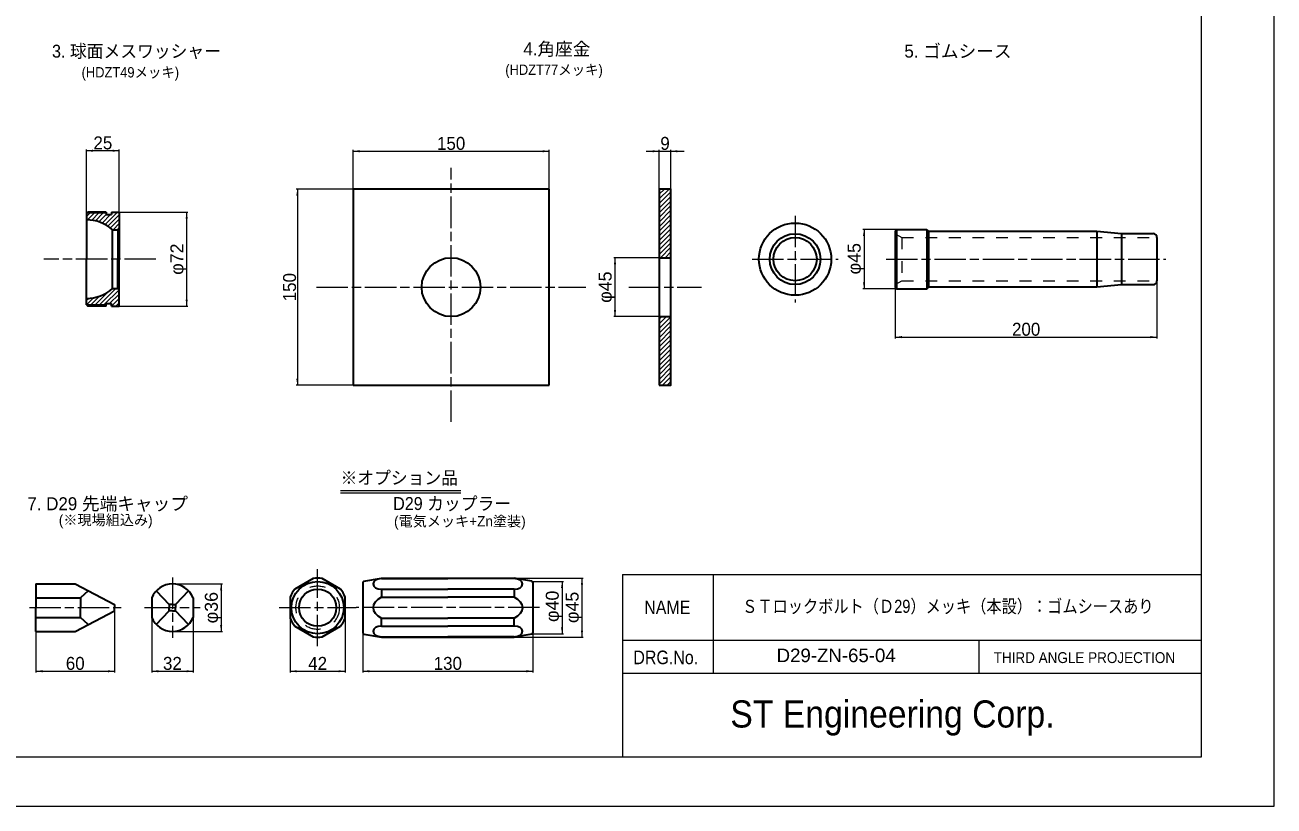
# Model space of a CAD drawing. Units: millimetres at full size, sheet at 1:2. Extents: x 2174 to 3856, y 1028 to 2216.
# Drawn here: x 2901 to 3856, y 1028 to 1625 of the extents above; entities that cross this region are included whole.
import ezdxf
from ezdxf.enums import TextEntityAlignment as Align

# ---------------------------------------------------------------- set-up
doc = ezdxf.new("R2010")
doc.units = ezdxf.units.MM
doc.header["$LTSCALE"] = 2
for name, pattern in [('CHAIN', [18.5, 12, -1.5, 3.5, -1.5]), ('DASHED_SPACED', [12, 6, -6]), ('USER1', [9, 4.5, -4.5])]:
    doc.linetypes.add(name, pattern=pattern)
for name, color, linetype, lineweight in [('1外形線', 7, 'Continuous', 35), ('2細い実線', 3, 'Continuous', 20), ('3隠れ線', 2, 'USER1', 13), ('4中心線', 1, 'CHAIN', 15), ('6寸法線', 4, 'Continuous', 13), ('7 枠・タイトル', 7, 'Continuous', 13), ('Defpoints_2', 7, 'Continuous', 13)]:
    doc.layers.add(name, color=color, linetype=linetype, lineweight=lineweight)
doc.styles.add('ＭＳ Ｐゴシック', font='')
doc.styles.get('ＭＳ Ｐゴシック').set_extended_font_data('MS PGothic')
pattern_1 = [(45, (2808.086, 514.619), (-1.76777, 1.76777), [])]
pattern_2 = [(45, (2222.629, 1207.514), (-1.6838, 1.6838), [])]

# ---------------------------------------------------------------- blocks, each defined once
blk = doc.blocks.new('filled_arrow')
at = {"color": 0, "linetype": 'Continuous', "lineweight": -2}
blk.add_solid([(7.5, 1.25), (0, 0), (7.5, -1.25)], dxfattribs=at)

msp = doc.modelspace()

# ---------------------------------------------------------------- hatches: boundary and pattern name
at = {"layer": '2細い実線'}
h = msp.add_hatch(dxfattribs=at)
h.set_pattern_fill('USER', color=256, style=0, pattern_type=2)
h.set_pattern_definition(pattern_1)
h.paths.add_polyline_path([(3394.884, 1499.52), (3385.884, 1499.52), (3385.884, 1447.02), (3394.884, 1447.02)])
h = msp.add_hatch(dxfattribs=at)
h.set_pattern_fill('USER', color=256, style=0, pattern_type=2)
h.set_pattern_definition(pattern_2)
h.paths.add_polyline_path([(2968.025, 1468.43), (2972.181, 1468.43), (2973.181, 1469.43), (2973.181, 1481.93), (2967.181, 1481.93), (2967.181, 1479.93), (2963.181, 1479.93), (2963.181, 1480.93), (2948.181, 1480.93), (2948.181, 1475.93, -0.18268)])
h = msp.add_hatch(dxfattribs=at)
h.set_pattern_fill('USER', color=256, style=0, pattern_type=2)
h.set_pattern_definition(pattern_2)
h.paths.add_polyline_path([(2948.181, 1415.93), (2948.181, 1410.93), (2963.181, 1410.93), (2963.181, 1411.93), (2967.181, 1411.93), (2967.181, 1409.93), (2973.181, 1409.93), (2973.181, 1422.43), (2972.181, 1423.43), (2968.025, 1423.43, -0.18268)])
h = msp.add_hatch(dxfattribs=at)
h.set_pattern_fill('USER', color=256, style=0, pattern_type=2)
h.set_pattern_definition(pattern_1)
h.paths.add_polyline_path([(3394.884, 1402.02), (3385.884, 1402.02), (3385.884, 1349.52), (3394.884, 1349.52)])

# ---------------------------------------------------------------- linework, layer by layer
at = {"layer": '1外形線'}
for p, q in [((3151.878, 1499.52), (3151.878, 1349.52)), ((3301.878, 1499.52), (3151.878, 1499.52)), ((3301.878, 1349.52), (3301.878, 1499.52)), ((2948.181, 1480.93), (2949.181, 1481.93)), ((2948.181, 1480.93), (2948.181, 1445.93)), ((2963.181, 1481.93), (2949.181, 1481.93)), ((2963.181, 1481.93), (2963.181, 1479.93)), ((2963.181, 1479.93), (2967.181, 1479.93)), ((2967.181, 1481.93), (2973.181, 1481.93)), ((2967.181, 1481.93), (2967.181, 1479.93)), ((2973.181, 1481.93), (2973.181, 1445.93)), ((2968.025, 1423.43), (2968.025, 1468.43)), ((2968.025, 1468.43), (2972.181, 1468.43)), ((2973.181, 1469.43), (2972.181, 1468.43)), ((2972.181, 1468.43), (2972.181, 1445.93)), ((3567.389, 1468.53), (3566.389, 1467.53)), ((3566.389, 1467.53), (3566.389, 1424.33)), ((3567.389, 1468.53), (3567.389, 1423.33)), ((3567.389, 1468.53), (3590.389, 1468.53)), ((3590.389, 1468.53), (3590.389, 1423.33)), ((3590.389, 1468.53), (3591.739, 1467.18)), ((3591.739, 1467.18), (3720.389, 1467.18)), ((3591.739, 1467.18), (3591.739, 1424.68)), ((3720.389, 1467.18), (3720.389, 1424.68)), ((3720.389, 1467.18), (3739.389, 1465.425)), ((3739.389, 1465.43), (3763.389, 1465.43)), ((3739.389, 1465.43), (3739.389, 1426.43)), ((3766.389, 1462.43), (3766.389, 1429.43)), ((2948.181, 1410.93), (2948.181, 1445.93)), ((2972.181, 1423.43), (2972.181, 1445.93)), ((2973.181, 1409.93), (2973.181, 1445.93)), ((3385.884, 1447.02), (3394.884, 1447.02)), ((2968.025, 1423.43), (2972.181, 1423.43)), ((2973.181, 1422.43), (2972.181, 1423.43)), ((3566.389, 1424.33), (3567.389, 1423.33)), ((3567.389, 1423.33), (3590.389, 1423.33)), ((3590.389, 1423.33), (3591.739, 1424.68)), ((3591.739, 1424.68), (3720.389, 1424.68)), ((3720.389, 1424.68), (3739.389, 1426.436)), ((3739.389, 1426.43), (3763.389, 1426.43)), ((2948.181, 1410.93), (2949.181, 1409.93)), ((2963.181, 1409.93), (2949.181, 1409.93)), ((2963.181, 1409.93), (2963.181, 1411.93)), ((2963.181, 1411.93), (2967.181, 1411.93)), ((2967.181, 1409.93), (2967.181, 1411.93)), ((2967.181, 1409.93), (2973.181, 1409.93)), ((3385.884, 1402.02), (3394.884, 1402.02)), ((3151.878, 1349.52), (3301.878, 1349.52)), ((2909.567, 1197.782), (2939.567, 1197.782)), ((2909.567, 1197.782), (2909.567, 1179.632)), ((2939.567, 1197.782), (2969.567, 1182.132)), ((3121.334, 1201.858), (3107.343, 1193.78)), ((3142.334, 1193.78), (3128.343, 1201.858)), ((3159.354, 1198.793), (3159.354, 1160.471)), ((3160.18, 1199.778), (3173.532, 1202.132)), ((3173.532, 1202.132), (3275.176, 1202.132)), ((3173.532, 1201.858), (3224.354, 1201.858)), ((3173.532, 1193.78), (3224.354, 1193.78)), ((3173.532, 1193.78), (3173.532, 1187.71)), ((3275.176, 1201.858), (3224.354, 1201.858)), ((3275.176, 1193.78), (3224.354, 1193.78)), ((3288.527, 1199.778), (3275.176, 1202.132)), ((3275.176, 1193.78), (3275.176, 1187.71)), ((3289.354, 1198.793), (3289.354, 1160.471)), ((2909.567, 1187.132), (2943.567, 1187.132)), ((2949.567, 1192.566), (2943.567, 1187.132)), ((2943.567, 1187.132), (2943.567, 1179.632)), ((2998.022, 1187.132), (2998.022, 1172.146)), ((3001.523, 1192.566), (3011.322, 1182.132)), ((3026.121, 1192.566), (3016.322, 1182.132)), ((3029.622, 1187.132), (3029.622, 1172.146)), ((3103.838, 1187.71), (3103.838, 1171.554)), ((3145.838, 1171.554), (3145.838, 1187.71)), ((3173.532, 1187.71), (3224.354, 1187.71)), ((3275.176, 1187.71), (3224.354, 1187.71)), ((2909.567, 1161.482), (2909.567, 1179.632)), ((2939.567, 1161.482), (2969.567, 1177.132)), ((2943.567, 1172.132), (2943.567, 1179.632)), ((2969.567, 1182.132), (2969.567, 1179.632)), ((2969.567, 1177.132), (2969.567, 1179.632)), ((3001.523, 1166.699), (3011.322, 1177.132)), ((3013.822, 1182.132), (3011.322, 1182.132)), ((3011.322, 1182.132), (3011.322, 1179.632)), ((3011.322, 1177.132), (3011.322, 1179.632)), ((3013.822, 1177.132), (3011.322, 1177.132)), ((3013.822, 1182.132), (3016.322, 1182.132)), ((3013.822, 1177.132), (3016.322, 1177.132)), ((3016.322, 1182.132), (3016.322, 1179.632)), ((3016.322, 1177.132), (3016.322, 1179.632)), ((3026.121, 1166.699), (3016.322, 1177.132)), ((2909.567, 1172.132), (2943.567, 1172.132)), ((2949.567, 1166.699), (2943.567, 1172.132)), ((3107.343, 1165.485), (3121.334, 1157.407)), ((3128.343, 1157.407), (3142.334, 1165.485)), ((3173.532, 1171.554), (3224.354, 1171.554)), ((3173.532, 1165.485), (3173.532, 1171.554)), ((3173.532, 1165.485), (3224.354, 1165.485)), ((3275.176, 1171.554), (3224.354, 1171.554)), ((3275.176, 1165.485), (3224.354, 1165.485)), ((3275.176, 1165.485), (3275.176, 1171.554)), ((2909.567, 1161.482), (2939.567, 1161.482)), ((3160.18, 1159.486), (3173.532, 1157.132)), ((3173.532, 1157.407), (3224.354, 1157.407)), ((3173.532, 1157.132), (3275.176, 1157.132)), ((3275.176, 1157.407), (3224.354, 1157.407)), ((3288.527, 1159.486), (3275.176, 1157.132))]:
    msp.add_line(p, q, dxfattribs=at)
msp.add_lwpolyline([(3385.884, 1349.52), (3394.884, 1349.52), (3394.884, 1499.52), (3385.884, 1499.52)], close=True, dxfattribs=at)
for centre, radius in [((3489.78, 1445.93), 27.6), ((3489.78, 1445.93), 19.4), ((3489.78, 1445.93), 16.5), ((3226.878, 1424.52), 22.5), ((3124.838, 1179.632), 20), ((3124.838, 1179.632), 14.2)]:
    msp.add_circle(centre, radius, dxfattribs=at)
for centre, radius, start, end in [((2948.181, 1445.93), 30, 48.59038, 90), ((3763.389, 1462.43), 3, 0, 90), ((2948.181, 1445.93), 30, 270, 311.40962), ((3763.389, 1429.43), 3, 270, 0), ((3013.822, 1180.737), 17.045, 22.0361, 157.9639), ((3124.838, 1179.632), 22.5, 141.03947, 158.96053), ((3124.838, 1179.632), 22.5, 81.03947, 98.96053), ((3124.838, 1179.632), 22.5, 21.03947, 38.96053), ((3160.354, 1198.793), 1, 100, 180), ((3288.354, 1198.793), 1, 0, 80), ((3013.822, 1178.519), 17.037, 201.96792, 338.03208), ((3124.838, 1179.632), 22.5, 201.03947, 218.96053), ((3124.838, 1179.632), 22.5, 321.03947, 338.96053), ((3124.838, 1179.632), 22.5, 261.03947, 278.96053), ((3160.354, 1160.471), 1, 180, 260), ((3288.354, 1160.471), 1, 280, 0)]:
    msp.add_arc(centre, radius, start, end, dxfattribs=at)
for centre, major_axis, ratio, start_param, end_param in [((3173.532, 1197.819), (6.294, 0.178), 0.641322, 1.5526514, 4.694244), ((3275.176, 1197.819), (-6.294, 0.178), 0.641322, 1.5889413, 4.7305339), ((3205.664, 1179.632), (38.495, 0), 0.381029, 2.5583758, 3.7248095), ((3243.044, 1179.632), (38.524, 0), 0.380081, 5.6988227, 6.8675479), ((3173.532, 1161.446), (6.294, -0.178), 0.641322, 1.5889413, 4.7305339), ((3275.176, 1161.446), (-6.294, -0.178), 0.641322, 1.5526514, 4.694244)]:
    msp.add_ellipse(centre, major_axis=major_axis, ratio=ratio, start_param=start_param, end_param=end_param, dxfattribs=at)
at = {"layer": '2細い実線'}
for p, q in [((2963.181, 1480.93), (2948.181, 1480.93)), ((2963.181, 1410.93), (2948.181, 1410.93))]:
    msp.add_line(p, q, dxfattribs=at)
at = {"layer": '3隠れ線'}
for p, q in [((3566.389, 1465.317), (3571.389, 1462.43)), ((3571.389, 1462.43), (3571.389, 1429.43)), ((3571.389, 1462.43), (3766.389, 1462.43)), ((3566.389, 1426.543), (3571.389, 1429.43)), ((3571.389, 1429.43), (3766.389, 1429.43))]:
    msp.add_line(p, q, dxfattribs=at)
at = {"layer": '3隠れ線', "linetype": 'DASHED_SPACED'}
msp.add_circle((3124.838, 1179.632), 16.6, dxfattribs=at)
at = {"layer": '4中心線'}
for p, q in [((3226.878, 1321.671), (3226.878, 1515.608)), ((3489.78, 1479.085), (3489.78, 1412.776)), ((3001.109, 1445.93), (2915.569, 1445.93)), ((3456.85, 1445.93), (3522.709, 1445.93)), ((3559.29, 1445.93), (3773.197, 1445.93)), ((3124.028, 1424.52), (3329.728, 1424.52)), ((3362.721, 1424.52), (3418.122, 1424.52)), ((3124.838, 1150.117), (3124.838, 1209.148)), ((3013.822, 1202.744), (3013.822, 1156.52)), ((2904.567, 1179.632), (2974.567, 1179.632)), ((2992.572, 1179.632), (3035.072, 1179.632)), ((3095.323, 1179.632), (3154.354, 1179.632)), ((3294.354, 1179.632), (3154.354, 1179.632))]:
    msp.add_line(p, q, dxfattribs=at)
at = {"layer": '6寸法線'}
for p, q in [((2948.181, 1480.993), (2948.181, 1529.749)), ((2973.181, 1528.749), (2948.181, 1528.749)), ((2973.181, 1481.993), (2973.181, 1529.749)), ((3151.878, 1499.583), (3151.878, 1529.371)), ((3151.878, 1528.371), (3301.878, 1528.371)), ((3301.878, 1499.583), (3301.878, 1529.371)), ((3375.884, 1528.371), (3404.884, 1528.371)), ((3385.884, 1499.583), (3385.884, 1529.371)), ((3394.884, 1499.583), (3394.884, 1529.371)), ((3151.815, 1499.52), (3108.351, 1499.52)), ((3109.351, 1499.52), (3109.351, 1349.52)), ((2973.244, 1481.93), (3025.752, 1481.93)), ((3024.752, 1409.93), (3024.752, 1481.93)), ((3567.326, 1468.53), (3541.477, 1468.53)), ((3542.477, 1468.53), (3542.477, 1423.33)), ((3385.821, 1447.02), (3351.115, 1447.02)), ((3352.115, 1447.02), (3352.115, 1402.02)), ((3567.326, 1423.33), (3541.477, 1423.33)), ((3566.389, 1424.268), (3566.389, 1385.357)), ((3766.389, 1428.868), (3766.389, 1385.357)), ((2973.244, 1409.93), (3025.752, 1409.93)), ((3385.821, 1402.02), (3351.115, 1402.02)), ((3566.389, 1386.357), (3766.389, 1386.357)), ((3151.815, 1349.52), (3108.351, 1349.52)), ((3013.885, 1197.782), (3052.087, 1197.782)), ((3051.087, 1197.782), (3051.087, 1161.482)), ((3275.238, 1202.132), (3327.887, 1202.132)), ((3289.416, 1199.632), (3312.674, 1199.632)), ((3311.674, 1199.632), (3311.674, 1159.632)), ((3326.887, 1202.132), (3326.887, 1157.132)), ((2969.567, 1177.07), (2969.567, 1130.05)), ((2998.022, 1172.07), (2998.022, 1130.05)), ((3029.622, 1172.083), (3029.622, 1130.05)), ((3103.838, 1171.492), (3103.838, 1130.05)), ((3145.838, 1171.492), (3145.838, 1130.05)), ((2909.567, 1163.62), (2909.567, 1130.05)), ((3013.885, 1161.482), (3052.087, 1161.482)), ((3159.354, 1160.409), (3159.354, 1130.05)), ((3275.238, 1157.132), (3327.887, 1157.132)), ((3289.354, 1160.409), (3289.354, 1130.05)), ((3289.416, 1159.632), (3312.674, 1159.632)), ((2909.567, 1131.05), (2969.567, 1131.05)), ((2998.022, 1131.05), (3029.622, 1131.05)), ((3103.838, 1131.05), (3145.838, 1131.05)), ((3159.354, 1131.05), (3289.354, 1131.05))]:
    msp.add_line(p, q, dxfattribs=at)
at = {"layer": '7 枠・タイトル'}
for p, q in [((3800.193, 2178.838), (3800.193, 1065.284)), ((3142.365, 1269.252), (3234.355, 1269.252)), ((3142.365, 1267.252), (3234.259, 1267.252)), ((3357.875, 1204.981), (3357.875, 1065.285)), ((3357.875, 1204.981), (3800.193, 1204.981)), ((3427.245, 1204.981), (3427.245, 1129.528)), ((3357.875, 1154.679), (3800.193, 1154.679)), ((3630.323, 1154.679), (3630.323, 1129.528)), ((3357.875, 1129.528), (3800.193, 1129.528)), ((3800.193, 1065.285), (2229.496, 1065.285))]:
    msp.add_line(p, q, dxfattribs=at)
at = {"layer": 'Defpoints_2'}
msp.add_lwpolyline([(2173.845, 1028.061), (3855.845, 1028.061), (3855.845, 2216.061), (2173.845, 2216.061)], close=True, dxfattribs=at)

# ---------------------------------------------------------------- block references
at = {"layer": '6寸法線', "xscale": 0.667, "yscale": 0.667}
for p in [(2948.181, 1528.749), (3151.878, 1528.371), (3394.884, 1528.371), (3566.389, 1386.357), (2909.567, 1131.05), (2998.022, 1131.05), (3103.838, 1131.05), (3159.354, 1131.05)]:
    msp.add_blockref('filled_arrow', p, dxfattribs=at)
for p, rotation in [((2973.181, 1528.749), 180), ((3301.878, 1528.371), 180), ((3385.884, 1528.371), 180), ((3109.351, 1499.52), 270), ((3024.752, 1481.93), 270), ((3542.477, 1468.53), 270), ((3352.115, 1447.02), 270), ((3542.477, 1423.33), 90), ((3024.752, 1409.93), 90), ((3352.115, 1402.02), 90), ((3766.389, 1386.357), 180), ((3109.351, 1349.52), 90), ((3051.087, 1197.782), 270), ((3311.674, 1199.632), 270), ((3326.887, 1202.132), 270), ((3051.087, 1161.482), 90), ((3311.674, 1159.632), 90), ((3326.887, 1157.132), 90), ((2969.567, 1131.05), 180), ((3029.622, 1131.05), 180), ((3145.838, 1131.05), 180), ((3289.354, 1131.05), 180)]:
    msp.add_blockref('filled_arrow', p, dxfattribs=dict(at, rotation=rotation))

# ---------------------------------------------------------------- texts
at = {"layer": '6寸法線', "style": 'ＭＳ Ｐゴシック'}
for s, p in [('25', (2960.681, 1534.749)), ('150', (3226.878, 1534.371)), ('9', (3390.384, 1534.371)), ('200', (3666.389, 1392.357)), ('60', (2939.567, 1137.05)), ('32', (3013.822, 1137.05)), ('42', (3124.838, 1137.05)), ('130', (3224.354, 1137.05))]:
    msp.add_text(s, height=9.897, dxfattribs=at).set_placement(p, align=Align.MIDDLE_CENTER)
at = {"layer": '6寸法線', "style": 'ＭＳ Ｐゴシック', "width": 1.05}
for s, p in [('φ72', (3017.246, 1445.93)), ('φ45', (3534.971, 1446.242)), ('φ45', (3344.609, 1424.52)), ('φ36', (3043.581, 1179.632)), ('φ40', (3304.168, 1180.632)), ('φ45', (3319.382, 1179.83))]:
    msp.add_text(s, height=9.897, rotation=90, dxfattribs=at).set_placement(p, align=Align.MIDDLE_CENTER)
at = {"layer": '6寸法線', "style": 'ＭＳ Ｐゴシック'}
msp.add_text('150', height=9.897, rotation=90, dxfattribs=at).set_placement((3103.351, 1424.52), align=Align.MIDDLE_CENTER)
at = {"layer": '7 枠・タイトル', "style": 'ＭＳ Ｐゴシック'}
for s, height, width, p in [('3. 球面メスワッシャー', 9.897, 0.95, (2921.826, 1596.944)), ('(HDZT77メッキ)', 7.918, 0.95, (3268.274, 1584.332)), ('(HDZT49メッキ)', 7.918, 0.95, (2944.422, 1582.371)), ('※オプション品', 9.897, 0.95, (3142.343, 1270.929)), ('D29 カップラー', 9.897, 0.95, (3182.569, 1251.253)), ('NAME', 10.37, 0.9, (3374.497, 1171.587)), ('ＳＴロックボルト（Ｄ29）メッキ（本設）：ゴムシースあり', 10.02, 0.85, (3449.347, 1172.636)), ('DRG.No.', 10.37, 0.9, (3366.159, 1133.32)), ('D29-ZN-65-04', 10.37, 1.05, (3475.658, 1134.864)), ('THIRD ANGLE PROJECTION', 8.297, 0.95, (3641.575, 1134.808)), ('ST Engineering Corp.', 20.74, 0.95, (3440.269, 1081.815))]:
    msp.add_text(s, height=height, dxfattribs=dict(at, width=width)).set_placement(p, align=Align.BOTTOM_LEFT)
for s, height, p in [('4.角座金', 9.897, (3282.04, 1598.614)), ('5. ゴムシース', 9.897, (3573.319, 1596.944)), ('7. D29 先端キャップ', 9.897, (2902.959, 1251.115)), ('(※現場組込み)', 7.918, (2927.006, 1240.33)), ('(電気メッキ+Zn塗装)', 7.918, (3183.236, 1239.318))]:
    msp.add_text(s, height=height, dxfattribs=at).set_placement(p, align=Align.BOTTOM_LEFT)

doc.saveas('drawing.dxf')
